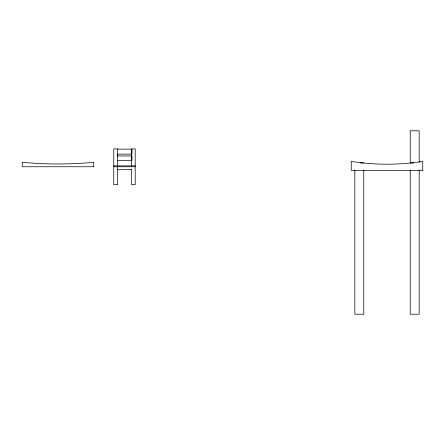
<?xml version="1.0" encoding="UTF-8"?>
<svg xmlns="http://www.w3.org/2000/svg" width="445" height="445" viewBox="0 0 445 445"><rect width="100%" height="100%" fill="white"/><g stroke="black" fill="none" stroke-linecap="round" stroke-linejoin="round"><path stroke-width="0.67" d="M117.335 149.119L131.976 149.119L131.976 154.131L117.335 154.131M117.335 155.978L131.976 155.978L131.976 160.328L117.335 160.328M360.333 162.959L363.765 162.959M413.678 162.959L410.24 162.959L410.24 130.786L419.173 130.786L419.173 162.275M113.759 165.868L135.208 165.868M113.759 166.758L135.208 166.758M117.335 169.606L131.631 169.606M117.335 184.631L113.759 184.631L113.759 148.886L117.335 148.886L117.335 165.868M419.173 169.895L419.173 314.214L410.24 314.214L410.24 169.895M363.765 169.895L363.765 314.214L354.832 314.214L354.832 169.895M131.631 165.868L131.631 148.886L135.208 148.886L135.208 184.631L131.631 184.631L131.631 169.512M117.324 166.758L117.324 184.631M93.745 166.758L22.25 166.758L22.25 162.292A380.314 380.314 0 0 0 93.745 162.292L93.745 166.758M422.75 170.335L351.255 170.335L351.255 161.396A228.825 228.825 0 0 0 422.75 161.396L422.75 170.335"/></g></svg>
